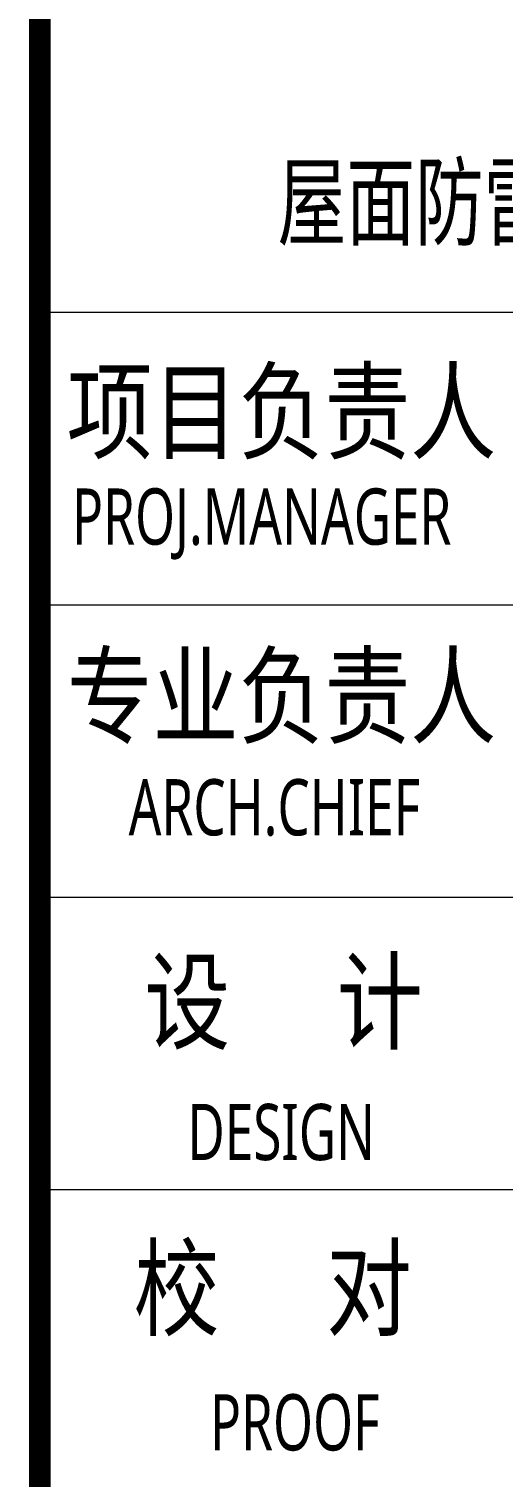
# Model space of a CAD drawing. Header units: inches. Extents: x -3272461 to -2504170, y 403793 to 1071042.
# Drawn here: x -2657881 to -2654718, y 505039 to 514696 of the extents above; entities that cross this region are included whole.
import ezdxf
from ezdxf.enums import TextEntityAlignment as Align

# ---------------------------------------------------------------- set-up
doc = ezdxf.new("R2010")
doc.units = ezdxf.units.IN
doc.header["$LTSCALE"] = 1000
doc.header["$MEASUREMENT"] = 0
doc.layers.get('0').update_dxf_attribs({"lineweight": 18})
for name, color, linetype, lineweight in [('0-TK', 4, 'Continuous', 18), ('PUB_TITLE', 153, 'Continuous', 18), ('图签文字', 4, 'Continuous', 18)]:
    doc.layers.add(name, color=color, linetype=linetype, lineweight=lineweight)
doc.styles.add('-黑体', font='', dxfattribs={"width": 0.7})
doc.styles.add('建筑图签-黑', font='', dxfattribs={"width": 0.7})
doc.styles.get('-黑体').set_extended_font_data('微软雅黑')
doc.styles.get('建筑图签-黑').set_extended_font_data('黑体')

msp = doc.modelspace()

# ---------------------------------------------------------------- linework, layer by layer
at = {"layer": '0-TK'}
msp.add_lwpolyline([(-2657808.5, 493630.6, 144, 144, 0), (-2657808.5, 553630.6, 144, 144, 0)], format="xyseb", dxfattribs=at)
at = {"layer": 'PUB_TITLE'}
for p, q in [((-2657808.5, 512806.8), (-2651494.3, 512806.8)), ((-2657808.5, 512806.8), (-2651494.3, 512806.8)), ((-2657808.5, 512806.8), (-2651494.3, 512806.8)), ((-2657808.5, 510856.8), (-2651494.3, 510856.8)), ((-2657808.5, 508906.8), (-2651494.3, 508906.8)), ((-2657808.5, 506956.8), (-2651494.3, 506956.8))]:
    msp.add_line(p, q, dxfattribs=at)

# ---------------------------------------------------------------- texts
at = {"style": '-黑体'}
for s, height, width, p in [('项目负责人', 525, 0.8, (-2657628.5, 512144.8)), ('PROJ.MANAGER', 375, 0.7, (-2657592.5, 511444.5)), ('专业负责人', 525, 0.8, (-2657628.5, 510248.1)), ('ARCH.CHIEF', 375, 0.7, (-2657215.2, 509505.9)), ('DESIGN', 375, 0.7, (-2656823.8, 507340.2)), ('PROOF', 375, 0.7, (-2656672, 505403.7))]:
    msp.add_text(s, height=height, dxfattribs=dict(at, width=width)).set_placement(p, align=Align.MIDDLE_LEFT)
at = {"char_height": 525, "attachment_point": 4, "style": '-黑体'}
for s, insert, width in [('{\\W0.8;设     计}', (-2657110.4, 508180.1), 2865.051), ('{\\W0.8;校     对}', (-2657182.4, 506269.5), 2876.32)]:
    msp.add_mtext(s, dxfattribs=dict(at, insert=insert, width=width))
at = {"layer": '图签文字', "color": 4, "style": '建筑图签-黑', "width": 0.7}
msp.add_text('屋面防雷平面图', height=480, dxfattribs=at).set_placement((-2654617.7, 513303.7), align=Align.CENTER)

doc.saveas('drawing.dxf')
